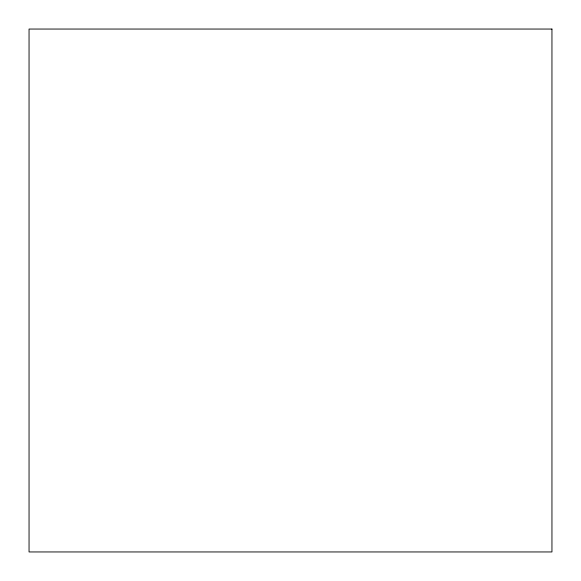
<?xml version="1.0" encoding="UTF-8"?>
<svg xmlns="http://www.w3.org/2000/svg" width="581" height="581" viewBox="0 0 581 581"><rect width="100%" height="100%" fill="white"/><g stroke="black" fill="none" stroke-linecap="round" stroke-linejoin="round"><path stroke-width="0.87" d="M551.95 29.05L29.05 29.05L29.05 551.95L551.95 551.95L551.95 29.05"/></g></svg>
